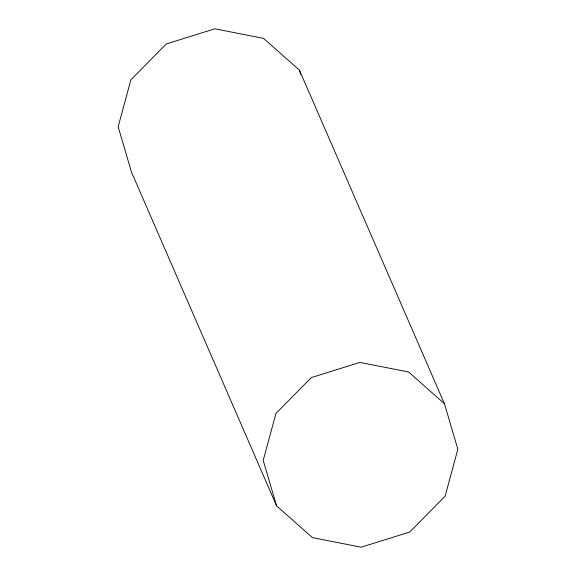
<?xml version="1.0" encoding="UTF-8"?>
<svg xmlns="http://www.w3.org/2000/svg" width="576" height="576" viewBox="0 0 576 576"><rect width="100%" height="100%" fill="white"/><g stroke="black" fill="none" stroke-linecap="round" stroke-linejoin="round"><path stroke-width="0.86" d="M299.405 70.128L263.542 38.369L214.79 28.8L166.226 43.985L130.853 79.855L118.159 126.806L131.53 172.246L276.595 505.872L312.458 537.631L361.21 547.2L409.774 532.015L445.147 496.145L457.841 449.194L444.47 403.754L299.405 70.128L300.665 74.419M444.47 403.754L408.6 371.988L359.856 362.419L311.292 377.604L275.918 413.482L263.218 460.426L276.595 505.872"/></g></svg>
